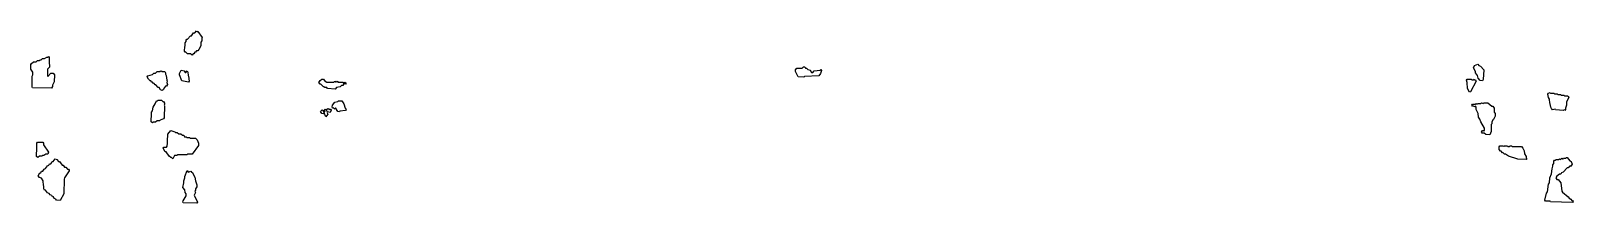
# Model space of a CAD drawing. Header units: millimetres. Extents: x 0 to 6094, y 0 to 682.
import ezdxf

# ---------------------------------------------------------------- set-up
doc = ezdxf.new("R2010")
doc.units = ezdxf.units.MM
doc.layers.add('M', color=7, linetype='Continuous')

msp = doc.modelspace()

# ---------------------------------------------------------------- linework, layer by layer
at = {"layer": 'M'}
for points in [[(630.9, 591.4), (619.2, 591.4), (612.6, 596.9), (609.2, 596.9), (606.7, 601.1), (608.3, 620.3), (610, 623), (610, 634), (613.3, 639.5), (613.3, 645), (615.9, 649.1), (619.2, 649.1), (630.9, 662.8), (634.2, 662.8), (642.6, 673.8), (647.6, 673.8), (654.3, 682.1), (656, 679.2), (659.3, 679.2), (676.9, 655.9), (675.2, 653.1), (675.2, 642.2), (671.9, 636.7), (671.9, 623), (664.3, 607.9), (659.3, 602.4), (654.3, 602.4), (651, 596.9), (647.7, 596.9), (644.3, 591.4), (641, 591.4), (637.6, 585.9), (630.9, 591.4)], [(6.7, 455.9), (5, 458.7), (5, 502.6), (8.3, 508), (8.3, 518.9), (0, 529.9), (0, 549.1), (2.5, 553.3), (10.9, 558.8), (20.9, 558.8), (25.9, 564.2), (34.2, 564.2), (35.9, 567), (40.9, 567), (45.9, 572.5), (54.2, 572.5), (62.6, 577.9), (67.5, 577.9), (69.3, 580.8), (71.9, 576.5), (71.9, 551.9), (73.5, 549.1), (73.5, 538.1), (65.2, 529.9), (65.2, 505.3), (67.6, 501.3), (79.2, 515), (87.6, 515), (93.5, 508.1), (91.9, 480.6), (85.2, 466.9), (85.2, 461.4), (81, 454.5), (6.7, 455.9)], [(5718.3, 494.3), (5715, 505.2), (5708.3, 516.2), (5708.3, 521.7), (5700, 535.4), (5704.2, 545.1), (5717.6, 550.6), (5721, 545.1), (5727.7, 542.3), (5740.2, 527.2), (5738.5, 488.8), (5736, 484.6), (5726.7, 486), (5718.3, 494.3)], [(507.5, 457.3), (502.6, 457.3), (494.2, 468.2), (490.9, 468.2), (487.5, 473.7), (484.2, 473.7), (480.9, 479.2), (477.5, 479.2), (474.2, 484.6), (470.9, 484.6), (464.2, 490.2), (460, 499.8), (462.5, 504), (480.9, 509.5), (485.9, 515), (492.6, 515), (499.2, 520.4), (510.9, 520.4), (512.5, 523.2), (516, 523.2), (517.7, 520.4), (529.3, 520.4), (531.9, 516.3), (531.9, 510.8), (535.2, 505.3), (536.9, 486.1), (538.5, 483.4), (536.9, 477.9), (540.2, 469.7), (536, 462.7), (532.6, 462.7), (527.7, 457.3), (522.7, 449.1), (519.3, 446.3), (512.5, 449.1), (507.5, 457.3)], [(586.7, 508), (586.7, 513.5), (594.2, 525.9), (606, 523.2), (609.3, 517.7), (612.6, 517.7), (617.6, 523.2), (620.2, 519), (621.9, 505.3), (623.5, 502.6), (625.2, 483.4), (622.6, 479.2), (595.9, 484.7), (586.7, 508)], [(1169.2, 457.3), (1160.9, 457.3), (1159.2, 460), (1155.9, 460), (1145.9, 471), (1142.5, 471), (1138.3, 477.9), (1142.5, 484.8), (1149.2, 490.3), (1156, 490.3), (1162.6, 482.1), (1166, 482.1), (1167.7, 479.4), (1197.5, 479.4), (1199.2, 482.1), (1202.7, 482.1), (1204.3, 479.5), (1205.9, 482.2), (1209.3, 479.4), (1212.6, 482.2), (1214.3, 479.4), (1232.7, 479.4), (1236.9, 472.4), (1232.7, 465.5), (1227.6, 465.5), (1222.7, 460), (1207.7, 457.3), (1202.6, 451.8), (1171.7, 453.2), (1169.2, 457.3)], [(3031.7, 499.7), (3021.7, 521.7), (3021.7, 527.2), (3025.9, 534.1), (3047.6, 534.1), (3052.6, 539.6), (3057.7, 539.6), (3061, 534.1), (3064.3, 534.1), (3069.3, 528.6), (3079.3, 525.9), (3084.3, 517.7), (3089.2, 517.7), (3094.2, 523.2), (3119.2, 525.9), (3120.9, 528.7), (3123.5, 524.5), (3120.2, 513.4), (3112.7, 503.8), (3056, 501.1), (3054.3, 498.3), (3031.7, 499.7)], [(5676.7, 453.2), (5675, 477.9), (5671.7, 486.1), (5674.2, 490.3), (5691, 490.3), (5692.7, 487.6), (5699.2, 487.6), (5702.6, 490.4), (5704.3, 487.6), (5707.7, 487.6), (5710.2, 483.4), (5687.7, 440.9), (5683.4, 439.4), (5676.7, 453.2)], [(1240.9, 479.4), (1245.2, 475.2), (1242.6, 470.9), (1238.3, 475.1), (1240.9, 479.4)], [(6012.6, 369.6), (6007.5, 375.2), (6005, 379.3), (6003.3, 393), (6001.7, 395.7), (6000, 412.2), (5996.7, 417.6), (5993.3, 431.4), (5995.9, 435.5), (6002.6, 438.3), (6004.3, 435.6), (6017.7, 435.6), (6019.3, 432.8), (6031, 432.8), (6032.7, 430.1), (6044.3, 430.1), (6046, 427.3), (6057.7, 427.3), (6059.3, 424.6), (6071, 424.6), (6074.3, 421.8), (6076.9, 417.7), (6066.9, 401.2), (6066.9, 387.5), (6063.5, 376.6), (6063.5, 371.1), (6060.9, 366.8), (6059.2, 369.6), (6056, 366.9), (6024.2, 369.6), (6022.6, 372.4), (6012.6, 369.6)], [(475, 338.3), (476.7, 341), (476.7, 360.2), (480, 365.7), (483.3, 379.4), (491.7, 393.1), (495.9, 405.4), (500.9, 405.4), (502.5, 408.2), (516, 408.2), (521, 402.7), (524.3, 402.7), (528.5, 395.8), (528.5, 390.3), (526.9, 387.5), (528.5, 384.8), (528.5, 362.9), (526.9, 360.1), (526.9, 338.2), (524.3, 334.1), (511, 328.6), (509.3, 325.8), (499.3, 325.8), (492.6, 320.4), (482.7, 320.4), (481, 317.6), (475, 321.8), (475, 338.3)], [(1150.9, 369.9), (1158.6, 360.2), (1154.3, 353.2), (1150, 354.6), (1145, 362.9), (1150.9, 369.9)], [(1160, 368.4), (1162.6, 372.7), (1167.6, 364.5), (1172.5, 375.3), (1176, 375.3), (1179.3, 369.9), (1180.9, 372.6), (1184.3, 372.6), (1186.9, 368.4), (1182.7, 358.7), (1172.6, 361.4), (1170.2, 357.4), (1173.6, 351.9), (1165.9, 342.2), (1158.3, 357.4), (1161.7, 362.9), (1160, 368.4)], [(1204.3, 377.8), (1201, 372.3), (1194.3, 377.8), (1192.6, 375), (1190, 379.3), (1191.7, 387.6), (1200.9, 400), (1212.5, 402.7), (1214.2, 405.4), (1229.3, 405.4), (1236.9, 393.1), (1241.9, 376.6), (1245.2, 371.1), (1242.7, 366.9), (1221, 364.2), (1219.3, 361.4), (1213.4, 362.8), (1204.3, 377.8)], [(5734.2, 276.5), (5731.6, 280.8), (5735.9, 287.7), (5739.3, 287.7), (5740.9, 285.1), (5743.3, 289), (5743.3, 297.2), (5728.3, 321.8), (5725, 332.7), (5720, 341), (5718.3, 354.7), (5710, 371.1), (5710, 379.3), (5707.6, 383.3), (5700.9, 380.6), (5699.2, 383.3), (5695.9, 383.3), (5693.3, 387.5), (5695.9, 391.7), (5707.6, 391.7), (5710.9, 394.5), (5714.2, 391.8), (5715.9, 394.5), (5729.2, 394.5), (5730.9, 397.3), (5737.6, 394.5), (5739.2, 397.2), (5756, 397.2), (5772.6, 383.5), (5776, 383.5), (5781.9, 376.6), (5781.9, 360.2), (5785.2, 354.7), (5785.2, 343.7), (5779.3, 331.3), (5777.7, 331.3), (5771.9, 321.8), (5771.9, 313.6), (5770.2, 310.8), (5770.2, 283.5), (5764.3, 271.1), (5748.4, 272.4), (5742.6, 276.5), (5734.2, 276.5)], [(552.6, 180.7), (545.9, 186.2), (534.2, 202.6), (530.9, 202.6), (523.3, 217.8), (525.9, 222), (535.9, 222), (538.3, 226), (538.3, 231.5), (540, 234.2), (540, 258.9), (541.7, 261.6), (541.7, 272.6), (552.6, 287.7), (569.3, 282.2), (571, 279.5), (577.6, 279.5), (584.3, 274), (592.6, 274), (599.3, 268.5), (604.3, 268.5), (607.7, 263.1), (614.3, 263.1), (616, 260.3), (627.7, 260.3), (629.3, 257.6), (651, 257.6), (656.9, 250.7), (661.9, 237), (661.9, 228.7), (637.7, 194.4), (619.3, 194.4), (617.7, 191.7), (579.3, 191.7), (577.7, 188.9), (567.7, 188.9), (561, 175.2), (555.9, 180.7), (552.6, 180.7)], [(21.7, 184.9), (21.7, 201.4), (23.3, 204.1), (23.3, 237), (25.9, 241.2), (47.7, 241.2), (50.2, 237), (50.2, 231.5), (70.2, 201.4), (67.7, 194.4), (59.3, 194.4), (51, 188.9), (46, 188.9), (44.3, 186.2), (34.3, 186.2), (27.6, 180.7), (21.7, 184.9)], [(5825.9, 194.4), (5822.6, 194.4), (5817.6, 199.9), (5814.2, 199.9), (5809.2, 205.4), (5805.9, 205.4), (5801.7, 212.3), (5801.7, 223.3), (5804.2, 227.5), (5817.7, 227.5), (5819.3, 224.8), (5820.9, 227.5), (5834.3, 227.5), (5836, 224.7), (5842.5, 224.7), (5844.2, 227.5), (5851, 227.5), (5852.7, 224.7), (5889.3, 224.7), (5895.2, 217.8), (5900.2, 206.9), (5901.9, 195.9), (5908.5, 185), (5908.5, 179.5), (5910.2, 176.7), (5907.7, 172.5), (5875.1, 173.9), (5837.6, 186.2), (5825.9, 194.4)], [(101.7, 12.3), (99.2, 16.4), (92.5, 19.2), (89.2, 24.6), (85.9, 24.6), (82.5, 30.1), (75.9, 32.9), (72.5, 38.4), (65.9, 41.1), (57.6, 52), (54.2, 52), (51.7, 56.2), (51.7, 67.2), (50, 69.9), (48.3, 89.1), (42.5, 98.6), (34.2, 101.3), (28.3, 108.2), (35.9, 120.7), (39.2, 120.7), (42.5, 126.2), (47.5, 126.2), (52.5, 134.3), (57.5, 137.1), (65.9, 148), (70.9, 150.8), (74.2, 156.3), (79.2, 156.3), (84.2, 164.5), (87.6, 164.5), (95.9, 175.5), (102.7, 172.7), (109.3, 164.5), (112.6, 164.5), (124.3, 150.8), (127.7, 150.8), (132.7, 142.6), (137.6, 142.6), (144.3, 134.4), (149.3, 134.4), (151.9, 130.2), (151.9, 127.4), (133.5, 100), (131.9, 94.5), (130.2, 37), (116, 10.9), (101.7, 12.3)], [(600, 4.2), (601.7, 9.7), (613.3, 28.9), (613.3, 37), (610, 42.5), (608.3, 53.4), (600, 61.7), (605, 80.9), (605, 89.1), (608.3, 100.1), (608.3, 105.5), (617.6, 129), (621, 123.4), (632.6, 126.2), (634.3, 123.4), (637.7, 123.4), (648.5, 102.8), (650.2, 89.1), (655.2, 72.7), (655.2, 64.4), (650.2, 56.2), (650.2, 50.7), (648.5, 48), (650.2, 42.5), (645.2, 31.6), (658.5, 4.2), (656, 0), (601.7, 1.4), (600, 4.2)], [(5984.2, 8.2), (5981.7, 12.4), (5988.3, 39.8), (5991.7, 45.3), (5996.7, 75.4), (6000, 80.9), (6001.7, 100.1), (6008.3, 116.5), (6010, 135.7), (6013.3, 146.6), (6013.3, 152.1), (6016.7, 157.6), (6016.7, 165.8), (6019.2, 170), (6024.2, 170), (6025.9, 172.7), (6035.9, 172.7), (6039.3, 175.5), (6042.6, 172.7), (6049.3, 178.2), (6051, 175.4), (6054.2, 175.4), (6055.9, 178.2), (6064.2, 178.2), (6065.9, 180.9), (6069.3, 180.9), (6081, 167.2), (6086, 164.5), (6090.2, 154.8), (6082.6, 145), (6080.9, 147.8), (6074.3, 139.6), (6069.3, 139.6), (6054.3, 123.2), (6047.7, 120.5), (6044.3, 115), (6039.3, 115), (6029.3, 106.8), (6025.2, 100), (6029.3, 93.3), (6034.3, 93.3), (6045.2, 80.9), (6048.5, 48.1), (6051, 44), (6074.3, 24.8), (6077.7, 19.3), (6084.3, 16.6), (6087.7, 11.2), (6091, 11.2), (6093.6, 6.9), (6091, 2.7), (6004.2, 5.5), (6002.5, 8.2), (5984.2, 8.2)]]:
    msp.add_lwpolyline(points, close=True, dxfattribs=at)

doc.saveas('drawing.dxf')
